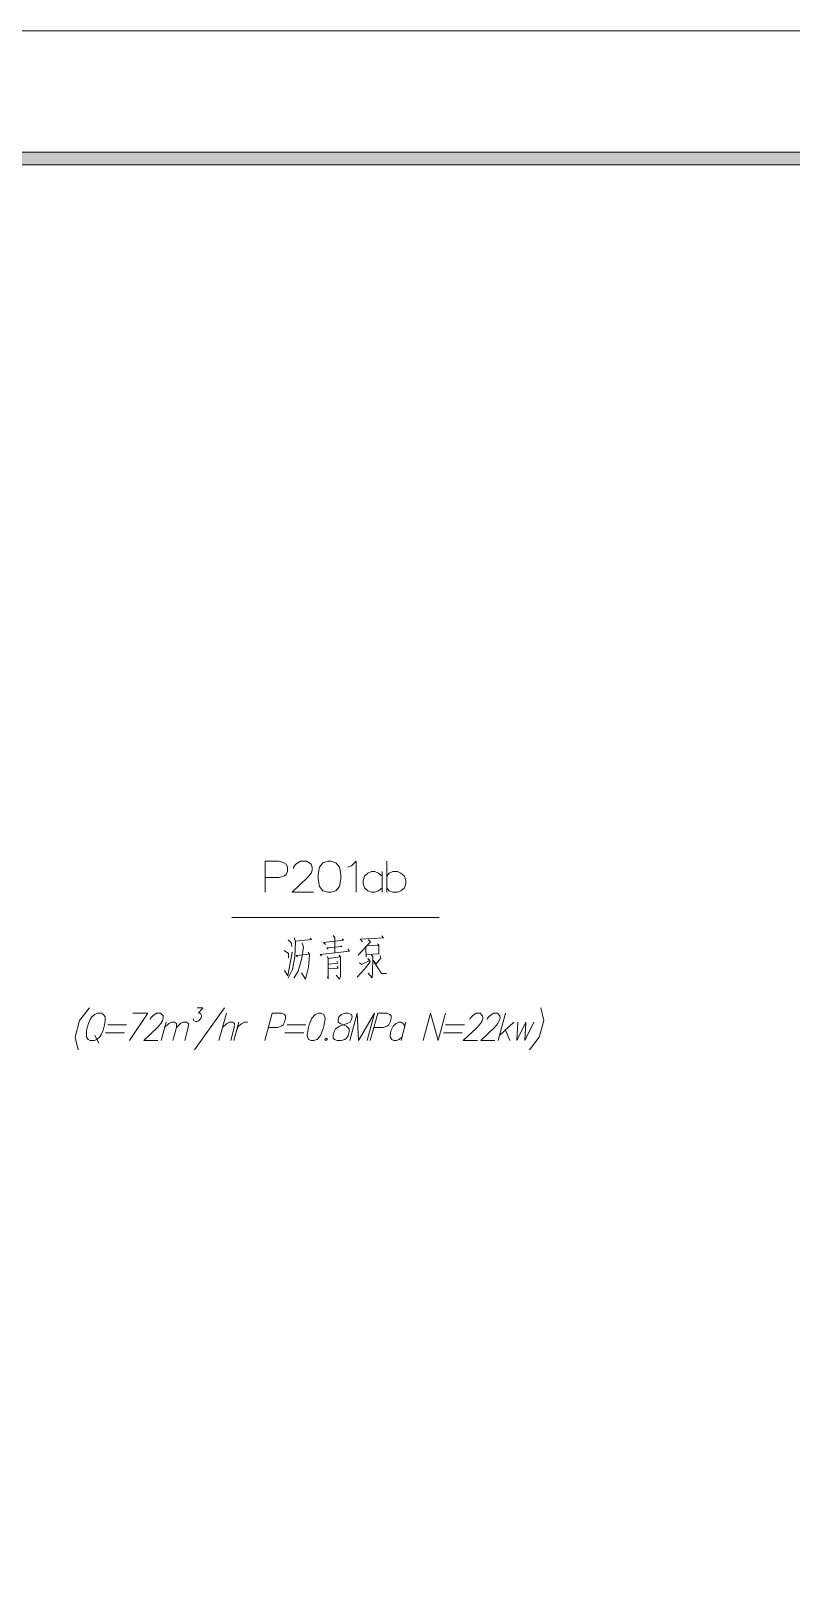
# Model space of a CAD drawing. Header units: millimetres. Extents: x 0 to 829, y 0 to 586.
# Drawn here: x 709.6 to 768.3, y 466.8 to 585.6 of the extents above; entities that cross this region are included whole.
import ezdxf

# ---------------------------------------------------------------- set-up
doc = ezdxf.new("R2010")
doc.units = ezdxf.units.MM

msp = doc.modelspace()

# ---------------------------------------------------------------- hatches: boundary and pattern name
h = msp.add_hatch(color=0)
h.dxf.hatch_style = 2
h.paths.add_polyline_path([(819.788528, 576.266028), (818.80075, 575.281778), (25.142472, 575.281778), (24.154694, 576.266028)])

# ---------------------------------------------------------------- linework, layer by layer
at = {"color": 0, "lineweight": 0}
for points in [[(0, 0), (0, 585.632278), (829.154778, 585.632278), (829.154778, 0)], [(819.788528, 576.266028), (818.80075, 575.281778), (25.142472, 575.281778), (24.154694, 576.266028)], [(731.756361, 520.177889), (731.756361, 520.520083), (731.848083, 521.088056), (732.12325, 521.43025), (732.486611, 521.546667), (732.761778, 521.546667), (733.125139, 521.43025), (733.400306, 521.088056), (733.492028, 520.520083), (733.492028, 520.177889), (733.400306, 519.606389), (733.125139, 519.264194), (732.761778, 519.151306), (732.486611, 519.151306), (732.12325, 519.264194), (731.848083, 519.606389)], [(713.877583, 508.511528), (714.015167, 509.019528), (714.156278, 509.322917), (714.272694, 509.527528), (714.509056, 509.728611), (714.717194, 509.830917), (715.024111, 509.830917), (715.179333, 509.728611), (715.306333, 509.527528), (715.313389, 509.322917), (715.292222, 509.019528), (715.154639, 508.511528), (715.013528, 508.208139), (714.897111, 508.007056), (714.66075, 507.802444), (714.452611, 507.700139), (714.149222, 507.700139), (713.990472, 507.802444), (713.863472, 508.007056), (713.856417, 508.208139)], [(730.973194, 508.613833), (731.054333, 508.917222), (731.251889, 509.425222), (731.512944, 509.728611), (731.784583, 509.830917), (731.968028, 509.830917), (732.183222, 509.728611), (732.285528, 509.425222), (732.211444, 508.917222), (732.126778, 508.613833), (731.93275, 508.105833), (731.668167, 507.802444), (731.396528, 507.700139), (731.213083, 507.700139), (730.997889, 507.802444), (730.895583, 508.105833)], [(732.906417, 508.105833), (732.909944, 507.90475), (733.005194, 507.802444), (733.223917, 507.700139), (733.527306, 507.700139), (733.798944, 507.802444), (733.947111, 507.90475), (734.06, 508.105833), (734.141139, 508.41275), (734.137611, 508.613833), (733.947111, 508.814917), (733.453222, 509.019528), (733.298, 509.121833), (733.290944, 509.322917), (733.347389, 509.527528), (733.523778, 509.728611), (733.855389, 509.830917), (734.035306, 509.830917), (734.314, 509.728611), (734.381028, 509.527528), (734.328111, 509.322917), (734.211694, 509.121833), (734.000028, 509.019528), (733.400306, 508.814917), (733.100444, 508.613833), (732.987556, 508.41275)], [(732.274944, 507.802444), (732.292583, 507.728361), (732.338444, 507.700139), (732.401944, 507.728361), (732.458389, 507.802444), (732.44075, 507.876528), (732.394889, 507.90475), (732.331389, 507.876528)]]:
    msp.add_lwpolyline(points, close=True, dxfattribs=at)
for points in [[(727.650028, 519.151306), (727.650028, 521.546667), (728.743639, 521.546667), (729.110528, 521.43025), (729.293972, 521.317361), (729.382167, 521.088056), (729.382167, 520.745861), (729.293972, 520.520083), (729.110528, 520.403667), (728.743639, 520.290778), (727.650028, 520.290778)], [(729.840778, 520.975167), (729.840778, 521.088056), (730.024222, 521.317361), (730.387583, 521.546667), (730.842667, 521.546667), (731.209556, 521.317361), (731.301278, 521.088056), (731.301278, 520.862278), (731.209556, 520.632972), (730.934389, 520.290778), (729.749056, 519.151306), (731.393, 519.151306)], [(734.038833, 521.088056), (734.314, 521.204472), (734.677361, 521.546667), (734.677361, 519.151306)], [(736.684667, 520.403667), (736.413028, 520.632972), (736.137861, 520.745861), (735.862694, 520.745861), (735.591056, 520.632972), (735.315889, 520.403667), (735.224167, 520.061472), (735.224167, 519.835694), (735.315889, 519.4935), (735.591056, 519.264194), (735.862694, 519.151306), (736.137861, 519.151306), (736.413028, 519.264194), (736.684667, 519.4935)], [(736.684667, 520.745861), (736.684667, 519.151306)], [(737.051556, 519.151306), (737.051556, 521.546667)], [(737.051556, 520.403667), (737.231472, 520.632972), (737.506639, 520.745861), (737.87, 520.745861), (738.145167, 520.632972), (738.420333, 520.403667), (738.512056, 520.061472), (738.512056, 519.835694), (738.420333, 519.4935), (738.145167, 519.264194), (737.87, 519.151306), (737.506639, 519.151306), (737.231472, 519.264194), (737.051556, 519.4935)], [(725.078278, 517.193389), (741.083806, 517.193389)], [(729.893694, 515.641167), (730.006583, 515.362472), (729.939556, 514.1595), (729.759639, 513.182306), (729.4245, 512.512028)], [(729.692611, 515.221361), (729.445667, 515.471833)], [(729.692611, 515.221361), (729.713778, 514.970889)], [(730.631, 514.914444), (730.496944, 514.074833), (730.207667, 513.069417), (729.872528, 512.512028)], [(730.02775, 515.390694), (731.23425, 515.500056), (731.146056, 515.612944)], [(730.631, 514.914444), (730.521639, 515.221361)], [(732.017417, 514.244167), (731.908056, 514.353528), (734.165833, 514.607528), (734.052944, 514.773333)], [(732.310222, 515.108472), (732.176167, 515.277806), (733.696639, 515.443611), (733.604917, 515.5565)], [(732.511306, 514.773333), (732.419583, 514.858), (733.58375, 514.970889), (733.495556, 515.027333)], [(733.047528, 515.641167), (732.913472, 515.806972)], [(733.047528, 515.641167), (733.047528, 514.494639)], [(735.619278, 515.500056), (735.795667, 515.33425), (734.836111, 514.300611)], [(734.991333, 515.528278), (736.801083, 515.641167), (736.667028, 515.77875)], [(734.991333, 515.528278), (735.17125, 515.33425)], [(735.460528, 514.131278), (735.439361, 514.886222)], [(736.423611, 515.08025), (735.506389, 515.027333)], [(736.331889, 515.164917), (736.423611, 515.08025)], [(736.444778, 515.08025), (736.331889, 515.164917)], [(736.444778, 515.08025), (736.423611, 514.38175)], [(729.470361, 514.438194), (729.135222, 514.663972)], [(729.403333, 512.706056), (729.738472, 514.522861)], [(729.470361, 514.438194), (729.470361, 514.103056)], [(730.052444, 514.272389), (731.079028, 514.38175), (730.990833, 514.522861), (731.079028, 514.328833), (731.012, 513.376333), (730.765056, 512.455583), (730.454611, 512.928306)], [(730.052444, 514.272389), (730.161806, 514.1595)], [(732.532472, 514.018389), (732.532472, 512.483806), (732.444278, 512.621389)], [(732.532472, 514.018389), (732.465444, 514.187722)], [(733.470861, 514.1595), (732.532472, 514.046611)], [(733.269778, 513.68325), (732.578333, 513.602111)], [(733.470861, 514.1595), (733.382667, 514.300611), (733.470861, 514.131278), (733.470861, 512.649611), (733.403833, 512.455583), (733.135722, 512.7625)], [(733.269778, 513.68325), (733.20275, 513.824361)], [(735.104222, 513.573889), (735.728639, 513.880806), (735.573417, 514.046611), (735.753333, 513.796139), (735.326472, 513.210528), (734.769083, 512.593167)], [(735.104222, 513.573889), (734.945472, 513.711472)], [(735.485222, 514.353528), (736.444778, 514.409972)], [(735.975583, 514.1595), (735.954417, 512.928306), (735.908556, 512.54025), (735.619278, 512.900083)], [(735.975583, 514.1595), (735.862694, 514.328833)], [(736.532972, 514.272389), (736.6, 514.074833), (736.222528, 513.626806), (735.99675, 513.880806), (736.645861, 512.875389), (737.026861, 512.875389)], [(729.403333, 512.706056), (729.156389, 513.125861)], [(732.532472, 513.23875), (733.290944, 513.291667), (733.223917, 513.432778)], [(714.096306, 510.236611), (713.334306, 509.255889), (712.992111, 507.971778), (713.228472, 506.991056)], [(722.400694, 510.236611), (722.859306, 510.236611), (722.506528, 509.830917), (722.626472, 509.830917), (722.704083, 509.781528), (722.721722, 509.728611), (722.742889, 509.576917), (722.714667, 509.474611), (722.612361, 509.322917), (722.524167, 509.220611), (722.390111, 509.171222), (722.270167, 509.171222), (722.160806, 509.220611), (722.114944, 509.273528), (722.111417, 509.375833)], [(722.203139, 506.991056), (724.531472, 510.236611)], [(748.06175, 506.991056), (748.82375, 507.971778), (749.165944, 509.255889), (748.929583, 510.236611)], [(716.967917, 508.917222), (715.507417, 508.917222)], [(717.45475, 509.830917), (718.611861, 509.830917), (717.190167, 507.700139)], [(718.781194, 509.322917), (718.809417, 509.425222), (718.982278, 509.626306), (719.282139, 509.830917), (719.585528, 509.830917), (719.776028, 509.626306), (719.779556, 509.425222), (719.726639, 509.220611), (719.610222, 509.019528), (719.349167, 508.716139), (718.283778, 507.700139), (719.380917, 507.700139)], [(719.624333, 507.700139), (720.005333, 509.121833)], [(719.895972, 508.716139), (720.220528, 509.019528), (720.428667, 509.121833), (720.672083, 509.121833), (720.827306, 509.019528), (720.809667, 508.716139), (720.5345, 507.700139)], [(720.809667, 508.716139), (721.134222, 509.019528), (721.342361, 509.121833), (721.585778, 509.121833), (721.741, 509.019528), (721.719833, 508.716139), (721.448194, 507.700139)], [(724.094028, 507.700139), (724.665528, 509.830917)], [(724.365667, 508.716139), (724.69375, 509.019528), (724.901889, 509.121833), (725.145306, 509.121833), (725.300528, 509.019528), (725.279361, 508.716139), (725.007722, 507.700139)], [(725.251139, 507.700139), (725.632139, 509.121833)], [(725.469861, 508.511528), (725.610972, 508.814917), (725.847333, 509.019528), (726.059, 509.121833), (726.302417, 509.121833)], [(727.625333, 507.700139), (728.196833, 509.830917), (728.927083, 509.830917), (729.142278, 509.728611), (729.237528, 509.626306), (729.241056, 509.425222), (729.159917, 509.121833), (729.047028, 508.917222), (728.895333, 508.814917), (728.627222, 508.716139), (727.896972, 508.716139)], [(730.810917, 508.917222), (729.350417, 508.917222)], [(734.197583, 507.700139), (734.765556, 509.830917), (734.864333, 507.700139), (736.106111, 509.830917), (735.534611, 507.700139)], [(735.778028, 507.700139), (736.349528, 509.830917), (737.079778, 509.830917), (737.294972, 509.728611), (737.390222, 509.626306), (737.397278, 509.425222), (737.312611, 509.121833), (737.199722, 508.917222), (737.051556, 508.814917), (736.779917, 508.716139), (736.049667, 508.716139)], [(738.448556, 508.814917), (738.321556, 509.019528), (738.166333, 509.121833), (737.982889, 509.121833), (737.77475, 509.019528), (737.538389, 508.814917), (737.39375, 508.511528), (737.340833, 508.310444), (737.319667, 508.007056), (737.446667, 507.802444), (737.601889, 507.700139), (737.785333, 507.700139), (737.997, 507.802444), (738.233361, 508.007056)], [(738.529694, 509.121833), (738.152222, 507.700139)], [(739.856139, 507.700139), (740.424111, 509.830917), (741.009722, 507.700139), (741.581222, 509.830917)], [(743.041722, 508.917222), (741.581222, 508.917222)], [(743.454472, 509.322917), (743.479167, 509.425222), (743.655556, 509.626306), (743.955417, 509.830917), (744.258806, 509.830917), (744.445778, 509.626306), (744.452833, 509.425222), (744.399917, 509.220611), (744.2835, 509.019528), (744.018917, 508.716139), (742.957056, 507.700139), (744.054194, 507.700139)], [(744.7915, 509.322917), (744.819722, 509.425222), (744.996111, 509.626306), (745.292444, 509.830917), (745.595833, 509.830917), (745.786333, 509.626306), (745.793389, 509.425222), (745.736944, 509.220611), (745.624056, 509.019528), (745.359472, 508.716139), (744.297611, 507.700139), (745.391222, 507.700139)], [(745.634639, 507.700139), (746.206139, 509.830917)], [(745.744, 508.105833), (746.865833, 509.121833)], [(747.17275, 509.121833), (747.095139, 507.700139), (747.779528, 509.121833), (747.701917, 507.700139), (748.389833, 509.121833)], [(714.498472, 508.105833), (714.823028, 507.499056)], [(715.345139, 508.310444), (716.805639, 508.310444)], [(729.188139, 508.310444), (730.648639, 508.310444)], [(741.415417, 508.310444), (742.875917, 508.310444)], [(746.216722, 508.511528), (746.548333, 507.700139)]]:
    msp.add_lwpolyline(points, dxfattribs=at)

doc.saveas('drawing.dxf')
